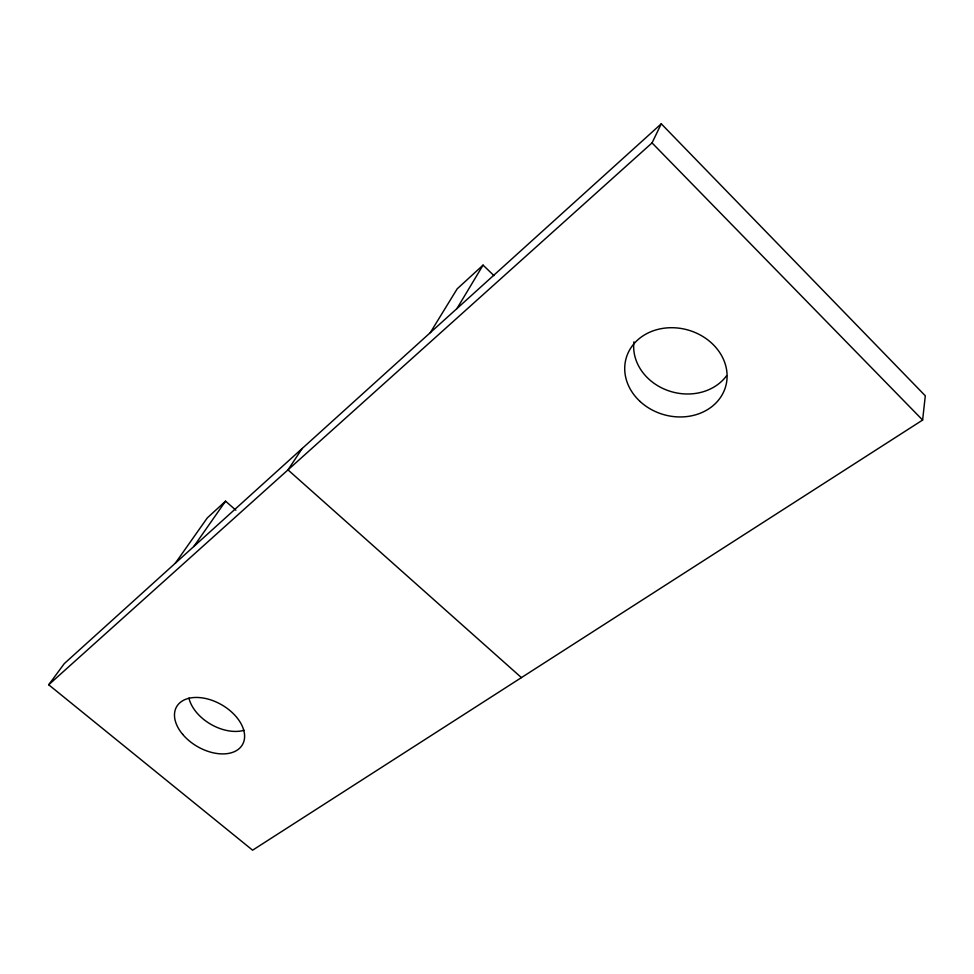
<?xml version="1.0" encoding="UTF-8"?>
<svg xmlns="http://www.w3.org/2000/svg" width="974" height="974" viewBox="0 0 974 974"><rect width="100%" height="100%" fill="white"/><g stroke="black" fill="none" stroke-linecap="round" stroke-linejoin="round"><path stroke-width="1.46" d="M922.621 420.05L925.3 395.797L661.273 123.808L64.272 663.623L48.7 684.771L252.607 850.192L922.621 420.05L652.044 142.91L661.273 123.808M456.94 308.575L483.067 265.123L493.976 275.642M430.289 332.67L457.159 288.864L483.067 265.123M302.208 448.478L287.987 469.87L521.431 677.612M193.814 546.499L225.554 501.172L235.854 510.169M175.308 563.216L207.304 517.9L225.554 501.172M48.7 684.771L652.044 142.91M726.494 375.854A50.611 43.562 15.1 0 1 667.519 390.404A50.611 43.562 15.1 0 1 633.952 341.85M244.097 730.269A37.377 24.18 30 0 1 188.932 698.029M640.137 401.519A51.719 44.013 15.7 0 0 725.508 386.982A51.719 44.013 15.7 0 0 662.077 328.506A51.719 44.013 15.7 0 0 640.137 401.519M182.649 734.335A37.986 24.143 29.9 0 0 242.465 744.647A37.986 24.143 29.9 0 0 203.529 698.09A37.986 24.143 29.9 0 0 182.649 734.335"/></g></svg>
